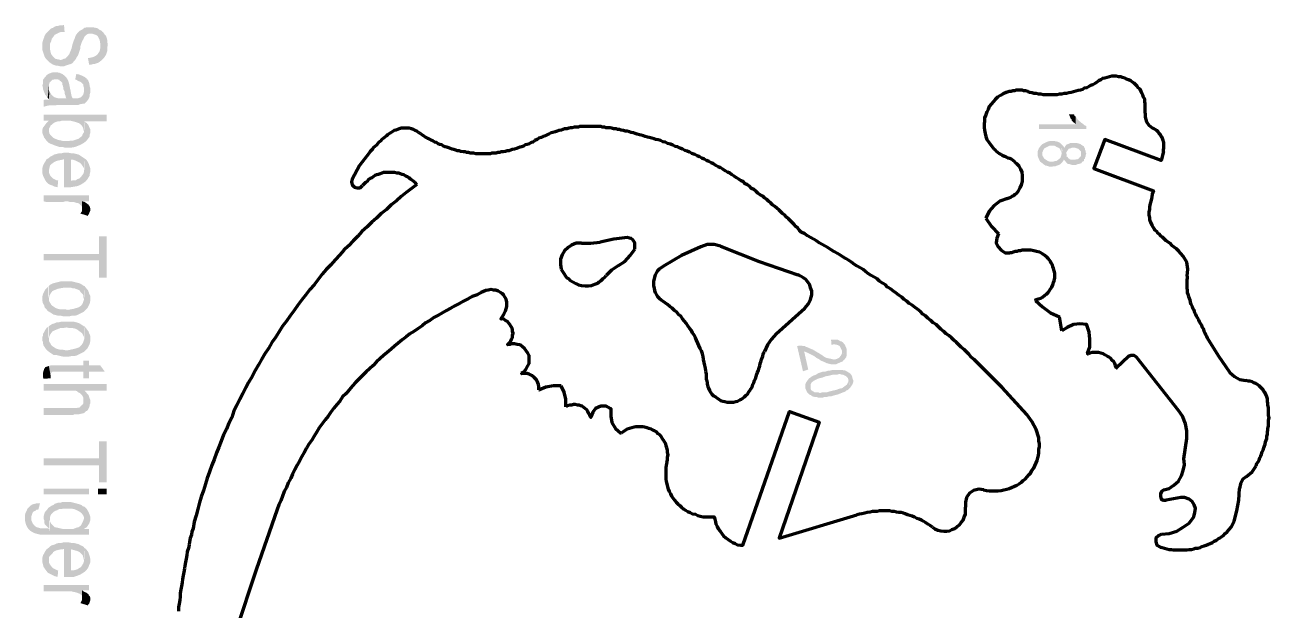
# Model space of a CAD drawing. Header units: inches. Extents: x -281 to 265, y -346 to 364.
# Drawn here: x -281.3 to 73.7, y 197.3 to 364.3 of the extents above; entities that cross this region are included whole.
import ezdxf

# ---------------------------------------------------------------- set-up
doc = ezdxf.new("R2010")
doc.units = ezdxf.units.IN
doc.layers.add('H', color=7, linetype='CONTINUOUS', lineweight=100)
doc.layers.add('P', color=250, linetype='CONTINUOUS', lineweight=100)

msp = doc.modelspace()

# ---------------------------------------------------------------- hatches: boundary and pattern name
at = {"layer": 'H', "linetype": 'CONTINUOUS'}
for points in [[(-257.67, 358.5), (-257.67, 358.83), (-257.83, 359.33), (-257.83, 360), (-258, 360.67), (-258.17, 361.17), (-258.5, 361.5), (-258.83, 362), (-259.17, 362.33), (-259.5, 362.67), (-260.17, 363), (-260.5, 363.33), (-261.17, 363.5), (-262, 363.67), (-262.83, 363.67), (-263.5, 363.67), (-264.33, 363.5), (-265, 363), (-265.67, 362.67), (-266.33, 362), (-266.83, 361.33), (-267, 360.83), (-267.17, 360.33), (-267.33, 360), (-267.5, 359.5), (-267.83, 358.5), (-268, 357.67), (-268.33, 356.83), (-268.67, 356), (-269.17, 355.33), (-269.83, 354.67), (-270.17, 354.67), (-271, 354.33), (-271.17, 354.33), (-272.67, 354.67), (-273, 355), (-273.33, 355.33), (-273.83, 356), (-274, 356.5), (-274.17, 357.5), (-274.17, 358), (-274.33, 362.83), (-274.67, 362.5), (-275, 362.17), (-275.33, 361.83), (-275.67, 361.33), (-275.83, 360.83), (-276, 360.33), (-276.17, 359.83), (-276.33, 359.33), (-276.33, 358.67), (-276.33, 358.17), (-276.33, 357.67), (-276.33, 357.17), (-276.17, 356.67), (-276, 356.17), (-275.83, 355.67), (-275.67, 355.17), (-275.33, 354.67), (-275, 354.33), (-274.67, 354), (-274.33, 353.67), (-273.83, 353.33), (-273.33, 353), (-272.83, 352.83), (-272.33, 352.67), (-271.83, 352.67), (-271.17, 352.5), (-270.67, 352.5), (-270.17, 352.5), (-269.83, 352.67), (-269.33, 352.83), (-268.83, 353), (-268.17, 353.17), (-267.67, 353.5), (-267.33, 354), (-267, 354.33), (-266.67, 354.83), (-266.5, 355.17), (-266.17, 355.67), (-266, 356.17), (-265.83, 356.67), (-265.67, 357.17), (-265.5, 357.67), (-265.5, 358.17), (-265.33, 358.67), (-265.17, 359.17), (-265, 359.67), (-264.67, 360.17), (-264.5, 360.67), (-264.33, 361), (-264, 361.33), (-263.5, 361.67), (-263.17, 361.83), (-262.67, 361.83), (-262.17, 361.83), (-261.67, 361.67), (-261.17, 361.5), (-260.83, 361.33), (-260.5, 361), (-260.33, 360.67), (-260.17, 360.33), (-260, 360), (-259.83, 359), (-259.83, 358.5), (-259.5, 354.17), (-259.17, 354.5), (-258.83, 354.83), (-258.5, 355.33), (-258.17, 355.83), (-258, 356.33), (-257.83, 356.83), (-257.83, 357.33), (-257.83, 358)], [(-270, 362.33), (-270.17, 364.33), (-270.83, 364.17), (-271.5, 364.17), (-272, 364), (-272.33, 364), (-272.83, 363.83), (-273.33, 363.5), (-273.83, 363.33), (-274.33, 362.83), (-274.17, 358), (-274.17, 359), (-273.83, 359.67), (-273.67, 360.33), (-273.17, 361), (-272.83, 361.5), (-272.17, 361.83), (-271.5, 362.17), (-271, 362.33), (-270.67, 362.33)], [(-259.5, 354.17), (-259.83, 358.5), (-259.83, 357.67), (-260, 356.83), (-260.33, 356.33), (-260.67, 355.83), (-261.17, 355.5), (-261.83, 355.17), (-262.5, 355), (-263.33, 354.83), (-263, 353), (-262.67, 353), (-262.33, 353), (-261.83, 353.17), (-261.5, 353.17), (-261, 353.33), (-260.5, 353.5), (-260.17, 353.67), (-260, 353.83)], [(-269.5, 349.33), (-270, 349.83), (-270.67, 350.33), (-271.5, 350.67), (-272.33, 350.83), (-273.17, 350.83), (-273.83, 350.67), (-274.67, 350.33), (-275.33, 349.83), (-275.33, 349.67), (-275.67, 349.33), (-276.17, 348.67), (-276.17, 348.17), (-276.17, 347.67), (-276.33, 347), (-276.17, 346.33), (-276.17, 346), (-275.83, 345.17), (-275.5, 344.33), (-275.17, 344), (-274.83, 343.5), (-274.5, 346.67), (-274.5, 347), (-274.33, 347.83), (-273.83, 348.33), (-273.5, 348.67), (-272.5, 348.83), (-272.33, 348.83), (-271.5, 348.67), (-271.5, 348.5), (-271, 348.17), (-270.67, 347.83), (-270.67, 347.33), (-270.5, 347), (-270.33, 346.17), (-270.33, 346), (-270.17, 345.67), (-270, 345.33), (-270, 344.83), (-269.83, 344.33), (-269.67, 344), (-269.67, 343.67), (-269.5, 343.33)], [(-264.33, 341.83), (-264.5, 345.83), (-264.5, 345.17), (-264.67, 344.5), (-265, 344), (-265.33, 343.67), (-265.83, 343.5), (-266.33, 343.33), (-267, 343.33), (-267.67, 343.33), (-268, 344), (-268.17, 344.83), (-268.33, 345.67), (-268.5, 346.5), (-268.67, 347.33), (-268.83, 348), (-269.17, 348.83), (-269.5, 349.33), (-269.5, 343.33), (-270.33, 343.33), (-271, 343.33), (-271.67, 343.33), (-272.33, 343.5), (-272.83, 343.67), (-273.33, 344), (-273.83, 344.5), (-274, 344.83), (-274.33, 345.17), (-274.5, 343.17), (-274.5, 343), (-275.17, 343), (-275.67, 343), (-276, 342.83), (-276, 341), (-275.83, 341), (-275.33, 341.17), (-274.5, 341.33), (-273.5, 341.33), (-272.67, 341.33), (-272.17, 341.5), (-271.67, 341.5), (-271.17, 341.5), (-270.67, 341.5), (-270.17, 341.5), (-269.67, 341.5), (-269.17, 341.5), (-268.5, 341.5), (-268, 341.5), (-267.5, 341.5), (-267, 341.5), (-266.5, 341.5), (-266, 341.5), (-265.67, 341.67), (-264.83, 341.83)], [(-262.67, 345.67), (-262.67, 346.33), (-262.83, 346.83), (-263, 347.83), (-263.17, 348.17), (-263.33, 348.67), (-263.67, 348.83), (-263.67, 349), (-264.33, 349.5), (-265, 349.83), (-265.83, 350.17), (-266.67, 350.33), (-267, 348.67), (-266.67, 348.67), (-266.17, 348.33), (-265.67, 348.17), (-265.33, 348), (-264.67, 347.33), (-264.67, 347), (-264.5, 346.5), (-264.5, 345.83), (-264.33, 341.83), (-264, 342.17), (-263.67, 342.5), (-263.17, 343.17), (-262.83, 344), (-262.83, 344.5), (-262.67, 345)], [(-274.33, 345.17), (-274.5, 345.67), (-274.5, 346), (-274.5, 346.67), (-274.83, 343.5), (-274.5, 343.17)], [(-258, 336.83), (-258, 338.67), (-276, 338.67), (-276, 337), (-274.5, 337), (-274.17, 335.17), (-274, 335.67), (-273.67, 335.83), (-273.33, 336.17), (-272.83, 336.5), (-272.33, 336.67), (-271.83, 336.83), (-271.33, 336.83), (-270.83, 337), (-270.17, 337), (-269.5, 337), (-268.83, 337), (-268.33, 337), (-267.67, 336.83), (-267, 336.67), (-266.5, 336.5), (-266, 336.33), (-265.5, 336), (-265.17, 335.67), (-264.83, 335.17), (-264.67, 334.67), (-264.5, 334), (-264.5, 336.83)], [(21.5, 334.67), (21.5, 335.5), (21, 335.67), (20.67, 336), (20.17, 336.33), (19.83, 336.67), (19.33, 337), (19, 337.33), (18.83, 337.67), (18.5, 338.17), (18.5, 336), (8, 336), (8, 334.67)], [(18.5, 338.17), (18.17, 338.33), (18, 338.83), (16.5, 338.83), (16.83, 338.17), (17, 337.67), (17.33, 337.33), (17.33, 337), (18.5, 336)], [(-274.17, 335.17), (-274.5, 337), (-274.83, 336.67), (-275.17, 336.33), (-275.67, 335.67), (-276.17, 335), (-276.33, 334.5), (-276.33, 334), (-276.33, 333.5), (-276.17, 333), (-275.83, 332.17), (-275.33, 331.5), (-275, 331.17), (-274.5, 330.67), (-274.5, 334), (-274.5, 334.67)], [(-262.67, 334), (-262.67, 334.5), (-262.83, 334.83), (-263.17, 335.67), (-263.67, 336.33), (-264, 336.5), (-264.5, 336.83), (-264.33, 336), (-264.33, 335.33), (-264.33, 334.67), (-264.5, 334.17), (-264.5, 333.67), (-264.83, 333.17), (-265, 332.67), (-265.33, 332.33), (-265.67, 332.17), (-266, 331.83), (-266.5, 331.67), (-267, 331.5), (-267.5, 331.33), (-268.17, 331.33), (-268.83, 331.17), (-269.5, 331.17), (-270.33, 331.17), (-271, 331.33), (-271.83, 331.5), (-272.67, 331.83), (-273.33, 332.17), (-273.83, 332.67), (-274.33, 333.33), (-274.5, 334), (-274.5, 330.67), (-274.17, 330.5), (-273.83, 330.33), (-273.33, 330.17), (-273, 330), (-272.5, 329.83), (-272, 329.67), (-271.5, 329.5), (-271, 329.5), (-270.5, 329.5), (-270, 329.33), (-269.5, 329.33), (-269, 329.33), (-268.5, 329.33), (-268, 329.33), (-267, 329.5), (-266.17, 329.83), (-265.33, 330.17), (-264.5, 330.67), (-263.83, 331.17), (-263.33, 331.83), (-262.83, 332.5), (-262.83, 333), (-262.67, 333.5)], [(14.5, 330.17), (14, 330.67), (13.33, 331), (12.5, 331.17), (11.83, 331.17), (11, 331.17), (10.33, 331), (9.67, 330.67), (9, 330.33), (8.5, 329.83), (8, 329.17), (7.67, 328.33), (7.67, 327.5), (7.67, 326.83), (8, 326), (8.33, 325.33), (9, 324.83), (9, 328), (9.17, 328.33), (9.17, 328.5), (9.5, 329), (9.67, 329.17), (10, 329.33), (10.33, 329.5), (10.67, 329.67), (11, 329.83), (11.33, 329.83), (11.83, 329.83), (12.17, 329.83), (12.5, 329.83), (12.83, 329.67), (13, 329.5), (13.5, 329.33), (13.67, 329.17), (14, 329), (14.17, 328.5), (14.33, 328.33), (14.33, 328), (14.5, 327.67)], [(21.5, 327.67), (21.33, 328), (21.33, 328.33), (21.17, 328.67), (21.17, 329), (21, 329.17), (20.83, 329.67), (20.5, 329.83), (20, 330.17), (19.83, 330.33), (18.67, 330.67), (17.33, 330.67), (17, 330.67), (16.33, 330.33), (15.83, 330.17), (15.5, 329.67), (15.17, 329.17), (15.17, 329.33), (15, 329.67), (14.83, 329.83), (14.5, 330.17), (14.5, 329.33), (14.67, 328.5), (14.5, 327.67), (14.33, 327), (14.17, 326.5), (13.67, 326), (13, 325.5), (12.67, 325.5), (12.17, 325.33), (11.5, 325.33), (11, 325.33), (10.5, 325.5), (10, 325.83), (9.5, 326.17), (9.33, 326.5), (9, 327), (9, 327.67), (9, 324.83), (9.17, 324.67), (9.67, 324.33), (9.83, 324.17), (10.17, 324.17), (10.67, 324), (11.17, 323.83), (11.67, 323.83), (12.17, 324), (12.67, 324), (13.17, 324.17), (14, 324.5), (14.33, 324.83), (14.67, 325.17), (15, 325.67), (15.17, 326), (15.17, 325.83), (15.5, 325.5), (15.67, 325.17), (15.67, 326), (15.67, 326.67), (15.83, 327.5), (15.83, 328), (16.17, 328.5), (16.5, 329), (17.17, 329.17), (17.5, 329.33), (18, 329.33), (18.17, 329.33), (19.17, 329), (19.67, 328.5), (20, 328.17), (20, 328), (20, 327.67), (20.17, 325), (20.33, 325.33), (20.5, 325.33), (20.83, 325.5), (20.83, 326), (21.17, 326.17), (21.17, 326.5), (21.33, 326.83), (21.33, 327.17)], [(-264.5, 326.33), (-265, 326.67), (-265.5, 327), (-266, 327.33), (-266.67, 327.5), (-267.33, 327.67), (-268, 327.67), (-268.83, 327.83), (-269.5, 327.83), (-270.33, 327.83), (-271, 327.67), (-271.67, 327.67), (-272.33, 327.5), (-273, 327.33), (-273.5, 327), (-274.17, 326.67), (-274.5, 326.33), (-274.5, 322.67), (-274.33, 323.5), (-274.17, 324.17), (-273.67, 324.67), (-273, 325.17), (-272.33, 325.5), (-271.67, 325.67), (-270.83, 325.83), (-270.17, 326), (-270.17, 318), (-268.33, 318), (-268.17, 325.83), (-267.5, 325.83), (-267, 325.67), (-266.33, 325.33), (-265.67, 325), (-265.17, 324.5), (-264.83, 324), (-264.5, 323.5), (-264.5, 322.83)], [(20.17, 325), (20, 327.67), (20, 327.17), (20, 326.83), (19.67, 326.67), (19.5, 326.33), (19.33, 326.17), (19, 326), (18.67, 326), (18.33, 325.83), (17.83, 325.83), (17.17, 325.83), (16.5, 326.17), (16, 326.83), (15.83, 327.67), (15.67, 325.17), (16.17, 324.67), (16.5, 324.67), (17.5, 324.33), (18, 324.33), (18.33, 324.33), (18.83, 324.5), (19.17, 324.67), (19.5, 324.67), (20, 324.83)], [(-271.83, 320), (-272, 320), (-272.33, 320), (-273.33, 320.5), (-274, 321.17), (-274.17, 321.5), (-274.33, 321.83), (-274.5, 322.33), (-274.5, 322.67), (-274.5, 326.33), (-275.17, 326), (-275.5, 325.33), (-275.83, 324.83), (-276.17, 324.17), (-276.33, 323.5), (-276.33, 322.83), (-276.33, 322), (-276.17, 321.33), (-275.83, 320.67), (-275.5, 320), (-275.17, 319.5), (-274.67, 319), (-274, 318.67), (-273.5, 318.5), (-272.83, 318.17), (-272, 318)], [(-262.67, 322.83), (-262.67, 323.33), (-262.83, 323.83), (-263, 324.33), (-263.17, 324.83), (-263.33, 325.17), (-263.67, 325.67), (-264, 326), (-264.5, 326.33), (-264.5, 325.67), (-264.33, 325), (-264.33, 324.33), (-264.33, 323.83), (-264.33, 323.17), (-264.5, 322.67), (-264.5, 322.33), (-264.67, 321.83), (-265.17, 321.17), (-265.5, 320.83), (-265.83, 320.5), (-266.33, 320.33), (-266.83, 320), (-267.5, 320), (-268.17, 319.83), (-268.17, 325.83), (-268.33, 318), (-267.33, 318.17), (-266.33, 318.33), (-265.5, 318.67), (-264.67, 319.17), (-264, 319.67), (-263.33, 320.5), (-263.17, 320.83), (-262.83, 321.33), (-262.83, 321.83), (-262.67, 322.33)], [(-263, 314), (-263, 315.67), (-276, 315.67), (-276, 314), (-275.33, 313.83), (-274.83, 313.83), (-274.17, 313.83), (-273.67, 313.83), (-273.17, 313.83), (-272.5, 313.83), (-272, 313.83), (-271.5, 313.83), (-270.83, 313.83), (-270.33, 313.83), (-269.83, 314), (-269.17, 314), (-268.67, 313.83), (-268.17, 313.83), (-267.5, 313.83), (-267, 313.67), (-266.5, 313.5), (-266.17, 313.5), (-265.67, 313.17), (-265.17, 312.67), (-265, 312.17), (-265, 311.83), (-265, 314)], [(-262.67, 311.83), (-262.67, 312), (-262.83, 312.5), (-263.17, 313), (-263.83, 313.5), (-264.33, 313.83), (-265, 314), (-265, 311.33), (-265.17, 311), (-265.5, 310.5), (-263.33, 309.83), (-263.33, 310), (-263, 310.5), (-262.83, 311), (-262.67, 311.33)], [(-258, 292.17), (-258, 304), (-260.17, 304), (-260.17, 299), (-276, 299), (-276, 297.17), (-260.17, 297.17), (-260.17, 292.17)], [(-264.5, 289.83), (-265, 290.17), (-265.5, 290.5), (-266, 290.67), (-266.67, 290.83), (-267.33, 291), (-268, 291.17), (-268.83, 291.17), (-269.5, 291.17), (-270.17, 291.17), (-271, 291.17), (-271.67, 291), (-272.33, 290.83), (-273, 290.67), (-273.5, 290.5), (-274.17, 290.17), (-274.5, 289.83), (-274.5, 286.17), (-274.33, 287), (-274, 287.67), (-273.5, 288.33), (-272.83, 288.67), (-272, 289), (-271.17, 289.17), (-270.33, 289.33), (-269.5, 289.33), (-269.17, 289.33), (-268.67, 289.33), (-268.17, 289.33), (-267.67, 289.17), (-267.17, 289.17), (-266.83, 289), (-266.33, 288.83), (-266, 288.67), (-265.67, 288.5), (-265.5, 288.17), (-264.83, 287.5), (-264.67, 287.17), (-264.67, 286.67), (-264.5, 286.17)], [(-262.67, 286.17), (-262.67, 286.67), (-262.67, 287), (-262.83, 287.33), (-263, 287.67), (-263, 287.83), (-263.17, 288.17), (-263.33, 288.67), (-263.67, 289), (-264.33, 289.83), (-264.5, 289.83), (-264.5, 289), (-264.33, 288.17), (-264.33, 287.5), (-264.33, 286.83), (-264.5, 286.33), (-264.5, 285.83), (-264.67, 285.33), (-264.83, 284.83), (-265.33, 284.17), (-265.83, 283.83), (-266.17, 283.67), (-266.83, 283.5), (-267.33, 283.33), (-268.17, 283.17), (-269, 283), (-269.83, 283.17), (-270.67, 283.17), (-271.33, 283.17), (-272, 283.33), (-272.5, 283.5), (-273, 283.83), (-273.5, 284.17), (-273.83, 284.5), (-274, 284.83), (-274.33, 285.33), (-274.5, 285.83), (-274.5, 286.5), (-274.67, 287.17), (-274.67, 288), (-274.67, 288.83), (-274.67, 289.33), (-274.5, 289.83), (-275, 289.33), (-275.5, 288.83), (-275.83, 288.17), (-276.17, 287.5), (-276.33, 286.83), (-276.33, 286.17), (-276.33, 285.5), (-276.17, 284.83), (-275.83, 284.33), (-275.67, 283.67), (-275.17, 283.17), (-274.83, 282.67), (-274.17, 282.33), (-273.67, 282), (-273.17, 281.67), (-272.5, 281.5), (-271.83, 281.33), (-271, 281.33), (-270.33, 281.17), (-269.5, 281.17), (-268.67, 281.17), (-268, 281.33), (-267.17, 281.33), (-266.5, 281.5), (-265.83, 281.83), (-265.17, 282.17), (-264.5, 282.5), (-264, 283), (-263.5, 283.5), (-263.17, 284.17), (-262.83, 284.83), (-262.67, 285.67)], [(-262.67, 274.67), (-262.67, 275.5), (-262.83, 276), (-263, 276.33), (-263.17, 276.83), (-263.67, 277.5), (-264.33, 278.33), (-264.5, 278.33), (-264.33, 277.5), (-264.33, 276.83), (-264.33, 276.17), (-264.33, 275.5), (-264.33, 274.83), (-264.5, 274.33), (-264.67, 273.83), (-264.83, 273.5), (-265.17, 273), (-265.5, 272.67), (-265.83, 272.33), (-266.33, 272.17), (-266.83, 272), (-267.5, 271.83), (-268.17, 271.67), (-269, 271.5), (-269.83, 271.5), (-270.67, 271.67), (-271.33, 271.67), (-272, 271.83), (-272.5, 272), (-273, 272.33), (-273.5, 272.67), (-273.83, 273), (-274, 273.33), (-274.33, 273.83), (-274.5, 274.33), (-274.5, 275), (-274.67, 275.67), (-274.67, 276.5), (-274.67, 277.33), (-274.67, 277.83), (-274.5, 278.33), (-275.17, 277.83), (-275.5, 277.33), (-275.83, 276.67), (-276.17, 276.17), (-276.17, 275.67), (-276.33, 275.33), (-276.33, 274.83), (-276.33, 274.17), (-276.17, 273.83), (-276.17, 273.5), (-276, 272.83), (-275.67, 272.33), (-275.33, 271.83), (-274.83, 271.33), (-274.17, 270.83), (-273.67, 270.5), (-273.17, 270.17), (-272.5, 270.17), (-271.83, 270), (-271.17, 269.83), (-270.33, 269.67), (-269.5, 269.67), (-268.83, 269.67), (-268, 269.83), (-267.17, 269.83), (-266.5, 270), (-265.83, 270.33), (-265.17, 270.67), (-264.5, 271), (-264, 271.5), (-263.5, 272), (-263.17, 272.67), (-262.83, 273.33), (-262.67, 274.17)], [(-264.5, 278.33), (-265, 278.67), (-265.5, 279), (-266.17, 279.33), (-266.83, 279.5), (-267.5, 279.67), (-268.17, 279.67), (-268.83, 279.67), (-269.5, 279.67), (-270.17, 279.67), (-270.83, 279.67), (-271.5, 279.5), (-272.17, 279.5), (-272.83, 279.17), (-273.5, 279), (-274, 278.67), (-274.5, 278.33), (-274.5, 274.67), (-274.33, 275.5), (-274, 276.17), (-273.5, 276.83), (-272.83, 277.17), (-272, 277.5), (-271.17, 277.83), (-270.33, 277.83), (-269.5, 278), (-268.67, 277.83), (-267.83, 277.83), (-267, 277.67), (-266.33, 277.33), (-265.67, 276.83), (-265, 276.33), (-264.67, 275.67), (-264.5, 275.33), (-264.5, 274.83)], [(-46.83, 271.67), (-47, 272.17), (-47.17, 272.5), (-47.33, 273), (-47.67, 273.33), (-47.83, 273.67), (-48.33, 274), (-48.5, 274), (-48.83, 274.17), (-49, 274.33), (-49.5, 274.5), (-49.83, 274.5), (-50.17, 274.5), (-50.33, 274.5), (-50.67, 274.5), (-51, 274.5), (-51.33, 274.5), (-51.17, 273), (-50.67, 273.17), (-50.33, 273.17), (-49.5, 273), (-48.83, 272.67), (-48.5, 272), (-48.17, 271.33), (-47.83, 270.67), (-47.67, 269.67), (-47.33, 269), (-47.17, 269.33), (-47, 269.5), (-46.83, 270.17), (-46.83, 271.33)], [(-47.33, 269), (-48.17, 271.5), (-48.17, 270.67), (-48.5, 270), (-49, 269.33), (-49.67, 269), (-50.5, 268.83), (-51.17, 269), (-52, 269.17), (-52.67, 269.33), (-53.33, 269.67), (-54, 270.17), (-54.83, 270.67), (-55.67, 271.17), (-56.5, 271.67), (-57.33, 272), (-58, 272.33), (-58.67, 272.5), (-58.67, 272.67), (-59.17, 272.67), (-59.83, 272.83), (-60.33, 272.83), (-61, 272.67), (-59.33, 265.5), (-57.83, 266), (-59, 271.17), (-58.17, 270.83), (-57.5, 270.5), (-56.83, 270.17), (-56.17, 269.83), (-55.5, 269.33), (-54.83, 269), (-54.17, 268.5), (-53.33, 268.17), (-52.67, 267.83), (-52, 267.67), (-51.33, 267.5), (-50.5, 267.5), (-49.83, 267.5), (-49.17, 267.83), (-48.33, 268.17), (-48, 268.33), (-47.67, 268.67)], [(-274, 263.5), (-274, 264.33), (-274.5, 267), (-275, 266.83), (-275.5, 266.67), (-275.83, 266.17), (-276, 265.67), (-276.17, 265), (-276.17, 264.33), (-276.17, 263.83), (-276, 263.33)], [(-258.5, 265.33), (-259.83, 267.17), (-263, 267.17), (-263, 268.5), (-264.67, 268.5), (-264.67, 267.17), (-272.33, 267.17), (-273, 267.17), (-274, 267.17), (-274.5, 267), (-274, 264.33), (-274, 264.5), (-274, 265), (-273.67, 265.17), (-273.5, 265.33), (-264.67, 265.33), (-264.67, 263.5), (-263, 263.5), (-263, 265.33)], [(-45.83, 260.83), (-46.5, 263.17), (-46.5, 262.67), (-46.5, 262.33), (-46.83, 261.67), (-47.5, 261.17), (-48.17, 260.67), (-49, 260.5), (-49.83, 260.17), (-50.67, 260), (-51.33, 259.83), (-52, 259.67), (-52.5, 259.5), (-53, 259.5), (-53.33, 259.5), (-53.83, 259.5), (-54.33, 259.33), (-54.67, 259.33), (-55, 259.5), (-55.5, 259.5), (-55.83, 259.5), (-56, 259.5), (-56.83, 260), (-57, 260.17), (-57.17, 260.5), (-57.17, 260.83), (-57.83, 263.17), (-58.17, 262.67), (-58.5, 262.17), (-58.67, 261.67), (-58.67, 261.17), (-58.67, 260.67), (-58.5, 260.33), (-58.17, 259.5), (-57.83, 259.17), (-57.5, 258.83), (-57, 258.67), (-56.67, 258.33), (-56, 258.17), (-55.5, 258.17), (-55, 258), (-54.33, 258), (-53.67, 258), (-53.17, 258.17), (-52.5, 258.17), (-52, 258.33), (-51.33, 258.33), (-50.83, 258.5), (-50.17, 258.67), (-49.5, 258.83), (-47.83, 259.5), (-47.33, 259.67), (-47, 260), (-46.5, 260.17), (-46.33, 260.33), (-46.17, 260.5), (-46, 260.67)], [(-45.17, 263.33), (-45.33, 264.17), (-45.83, 264.83), (-46.33, 265.17), (-47.17, 265.67), (-48, 265.83), (-48.5, 265.83), (-49, 265.83), (-49.5, 265.83), (-50, 265.83), (-50.5, 265.83), (-51, 265.83), (-51.67, 265.67), (-52.17, 265.67), (-52.67, 265.5), (-53.17, 265.33), (-53.83, 265.33), (-54.33, 265.17), (-54.83, 265), (-55.17, 264.83), (-55.67, 264.5), (-56.17, 264.33), (-56.83, 264), (-57.5, 263.5), (-57.83, 263.17), (-57.17, 260.83), (-57.17, 261.17), (-57.17, 261.67), (-56.83, 262.33), (-56.17, 262.83), (-55.5, 263.17), (-54.67, 263.5), (-53.83, 263.67), (-53, 264), (-52.33, 264.17), (-52.17, 264.17), (-50.83, 264.5), (-50.33, 264.5), (-50, 264.5), (-49.67, 264.5), (-49.17, 264.67), (-49, 264.67), (-48.67, 264.67), (-48.17, 264.5), (-47.83, 264.5), (-47.17, 264.17), (-46.83, 263.83), (-46.5, 263.5), (-46.33, 263), (-46.17, 262.33), (-46, 261.67), (-46, 261.17), (-45.83, 260.83), (-45.5, 261.33), (-45.17, 261.83), (-45, 262.33), (-45, 263)], [(-258, 260), (-258, 261.83), (-276, 261.83), (-276, 260), (-268, 260), (-267.5, 260), (-267, 260), (-266.5, 259.83), (-266.17, 259.5), (-265.5, 259.17), (-265, 258.67), (-264.67, 258), (-264.67, 257.17), (-264.5, 260)], [(-262.67, 256.83), (-262.67, 257.33), (-262.83, 257.67), (-263, 258.17), (-263.17, 258.67), (-263.5, 259), (-263.83, 259.5), (-264.17, 259.83), (-264.5, 260), (-264.67, 257.17), (-264.67, 256.67), (-264.67, 256.33), (-265, 255.83), (-265.33, 255.67), (-265.67, 255.17), (-266.67, 255), (-276, 255), (-276, 253), (-267.67, 253), (-267.33, 253.17), (-266.17, 253.17), (-264.67, 253.5), (-264.33, 253.67), (-264, 254), (-263.83, 254.17), (-263.67, 254.17), (-263.33, 254.5), (-263.17, 254.83), (-263, 255.17), (-262.83, 255.67), (-262.83, 256), (-262.67, 256.33)], [(-258, 233.83), (-258, 245.5), (-260.17, 245.5), (-260.17, 240.67), (-276, 240.67), (-276, 238.67), (-260.17, 238.67), (-260.17, 233.83)], [(-276, 230.33), (-263, 230.33), (-263, 232), (-276, 232)], [(-260.5, 230.33), (-258, 230.33), (-258, 232), (-260.5, 232)], [(-277, 227.83), (-277.83, 227.83), (-278.5, 227.67), (-279.17, 227.5), (-279.67, 227.17), (-280.17, 226.67), (-280.67, 226.17), (-280.83, 225.67), (-281.17, 225), (-281.33, 224.33), (-281.33, 223.67), (-281.33, 223), (-281.17, 222.33), (-281, 221.67), (-280.67, 221), (-280.33, 220.5), (-279.83, 220), (-279.5, 223.5), (-279.5, 224), (-279.17, 225), (-279, 225.33), (-278.83, 225.5), (-278.33, 225.67), (-278, 226), (-277.5, 226)], [(-264.33, 226.83), (-264.83, 227), (-265.17, 227.33), (-265.67, 227.5), (-266.33, 227.67), (-266.83, 227.83), (-267.5, 228), (-268.17, 228.17), (-268.67, 228.17), (-269.33, 228.17), (-270, 228.17), (-270.67, 228.17), (-271.17, 228), (-271.83, 228), (-272.33, 227.83), (-272.83, 227.67), (-273.17, 227.33), (-273.67, 227.17), (-274.17, 226.83), (-274.67, 226.5), (-275, 226), (-275.33, 225.67), (-275.67, 225.17), (-275.83, 224.67), (-276, 224), (-276, 223.5), (-275.83, 223), (-275.83, 222.5), (-275.67, 221.83), (-274.33, 220.5), (-274.17, 218.83), (-274.17, 219.67), (-274.33, 220.5), (-274.33, 221.33), (-274.33, 222), (-274.33, 222.67), (-274.17, 223.17), (-274.17, 223.83), (-274, 224.33), (-273.83, 224.67), (-273.5, 225), (-273.17, 225.33), (-272.67, 225.67), (-272.17, 225.83), (-271.5, 226.17), (-270.83, 226.17), (-270.33, 226.33), (-269.83, 226.33), (-269, 226.33), (-268.17, 226.33), (-267.33, 226.17), (-266.5, 225.83), (-265.83, 225.5), (-265.17, 225), (-264.67, 224.33), (-264.5, 223.83), (-264.5, 223.5)], [(-262.67, 223.5), (-262.67, 224), (-262.83, 224.5), (-263.17, 225.33), (-263.67, 226.17), (-264, 226.5), (-264.33, 226.83), (-264.5, 223.5), (-264.5, 223.33), (-264.67, 222.83), (-264.5, 220.5), (-264, 220.83), (-263.67, 221), (-263.33, 221.5), (-263, 222), (-262.83, 222.5), (-262.67, 223)], [(-274.17, 218.83), (-274.33, 220.5), (-274.83, 220.67), (-275.5, 220.67), (-276.17, 220.67), (-276.83, 220.67), (-277.33, 220.83), (-278, 221), (-278.5, 221.33), (-278.83, 221.83), (-279, 221.83), (-279.17, 222.17), (-279.33, 222.67), (-279.5, 223), (-279.5, 223.5), (-279.83, 220), (-279.33, 219.67), (-278.67, 219.33), (-278.17, 219.17), (-277.5, 219), (-276.83, 218.83), (-276.33, 218.83), (-275.67, 218.83), (-275, 218.83)], [(-263, 218.83), (-263, 220.5), (-264.5, 220.5), (-264.67, 222.83), (-265, 222.17), (-265.33, 221.5), (-266, 221), (-266.67, 220.83), (-267.5, 220.5), (-268.33, 220.5), (-269.17, 220.5), (-269.83, 220.5), (-270.5, 220.5), (-271.33, 220.67), (-272, 220.83), (-272.83, 221), (-273.33, 221.5), (-273.83, 222), (-274.17, 222.67), (-274.17, 223), (-274.17, 223.5), (-274.17, 218.83)], [(-264.5, 215.17), (-264.5, 215.33), (-265, 215.67), (-265.5, 215.83), (-266, 216.17), (-266.67, 216.33), (-267.33, 216.5), (-268, 216.5), (-268.83, 216.67), (-269.5, 216.67), (-270.33, 216.67), (-271, 216.5), (-271.67, 216.5), (-272.33, 216.33), (-273, 216), (-273.67, 215.83), (-274.17, 215.5), (-274.5, 215.17), (-274.5, 211.5), (-274.5, 212.17), (-274.33, 212.67), (-274, 213), (-273.33, 213.67), (-273.33, 213.83), (-272.83, 214.17), (-272.5, 214.33), (-271.83, 214.5), (-271, 214.67), (-270.67, 214.67), (-270.17, 214.83), (-270.17, 206.83), (-268.33, 206.83), (-268.17, 214.67), (-267.5, 214.5), (-266.83, 214.33), (-266.33, 214.17), (-265.67, 213.83), (-265.33, 213.5), (-264.83, 213), (-264.67, 212.33), (-264.5, 211.67)], [(-271.83, 208.67), (-272, 208.67), (-273.33, 209.33), (-273.67, 209.67), (-274.17, 210.33), (-274.33, 210.67), (-274.5, 211), (-274.5, 211.5), (-274.5, 215.17), (-275.17, 214.67), (-275.5, 214.17), (-275.83, 213.5), (-276.17, 213), (-276.33, 212.33), (-276.33, 211.67), (-276.33, 211), (-276.17, 210.33), (-276, 209.67), (-275.67, 209.17), (-275.17, 208.5), (-274.83, 208), (-274.17, 207.67), (-273.5, 207.33), (-272.83, 207), (-272, 206.83)], [(-262.67, 211.5), (-262.67, 212), (-262.83, 212.67), (-263, 213.17), (-263.17, 213.67), (-263.33, 214), (-263.67, 214.5), (-264, 214.83), (-264.5, 215.17), (-264.5, 214.5), (-264.33, 213.83), (-264.33, 213.33), (-264.33, 212.67), (-264.33, 212.17), (-264.5, 211.67), (-264.5, 211.17), (-264.67, 210.67), (-265.17, 209.83), (-265.5, 209.5), (-265.83, 209.33), (-266.33, 209), (-266.83, 208.83), (-267.5, 208.67), (-268.17, 208.67), (-268.17, 214.67), (-268.33, 206.83), (-267.33, 206.83), (-266.33, 207.17), (-265.5, 207.5), (-264.67, 208), (-264, 208.5), (-263.33, 209.33), (-263.17, 209.67), (-263, 210.17), (-262.83, 210.5), (-262.67, 211)], [(-263, 203), (-263, 204.5), (-276, 204.5), (-276, 202.67), (-268, 202.67), (-266.5, 202.33), (-266.17, 202.17), (-265.67, 202), (-265.33, 201.67), (-265.17, 201.67), (-265, 201.17), (-265, 200.67), (-265, 203)], [(-262.67, 200.5), (-262.67, 200.83), (-262.83, 201.33), (-263.17, 201.67), (-263.17, 201.83), (-263.83, 202.33), (-264.33, 202.5), (-265, 203), (-265, 200.33), (-265.5, 199.33), (-263.33, 198.67), (-263.33, 198.83), (-263, 199.17), (-262.83, 199.67), (-262.67, 200.17)]]:
    msp.add_hatch(color=0, dxfattribs=at).paths.add_polyline_path(points)

# ---------------------------------------------------------------- linework, layer by layer
at = {"layer": 'P', "color": 0, "linetype": 'CONTINUOUS'}
for points in [[(4.83, 345.33), (5.33, 345.17), (6, 345), (6.5, 344.83), (7.17, 344.83), (7.83, 344.67), (8.5, 344.67), (9.17, 344.5), (9.83, 344.5), (10.5, 344.5), (11.17, 344.5), (11.83, 344.5), (12.5, 344.5), (13.17, 344.5), (13.83, 344.67), (14.5, 344.67), (15.17, 344.83), (15.83, 344.83), (16.5, 345), (17.17, 345.17), (17.83, 345.33), (18.5, 345.5), (19.17, 345.67), (19.83, 345.83), (20.5, 346), (21, 346.33), (21.67, 346.5), (22.33, 346.83), (22.83, 347.17), (23.33, 347.33), (24, 347.67), (24.5, 348), (25, 348.33)], [(38.33, 339.17), (38.33, 339.83), (38.33, 340.5), (38.33, 341.17), (38.33, 341.83), (38.17, 342.5), (38.17, 343.17), (37.83, 343.67), (37.67, 344.33), (37.33, 344.83), (37.17, 345.33), (36.83, 346), (36.33, 346.33), (36, 346.83), (35.5, 347.33), (35.17, 347.67), (34.67, 348), (34.17, 348.33), (33.5, 348.67), (33, 348.83), (32.5, 349.17), (31.83, 349.33), (31.33, 349.5), (30.67, 349.5), (30, 349.67), (29.33, 349.67), (28.83, 349.67), (28.17, 349.5), (27.5, 349.33), (26.83, 349.17), (26.17, 349), (25.67, 348.67), (25, 348.33)], [(4.83, 345.33), (4.17, 345.5), (3.67, 345.5), (3.17, 345.67), (2.5, 345.67), (2, 345.67), (1.5, 345.67), (1, 345.5), (0.5, 345.5), (0, 345.33), (-0.5, 345.33), (-1.33, 345), (-2.17, 344.67), (-3, 344.17), (-3.83, 343.67), (-4.5, 343), (-5, 342.5), (-5.67, 341.67), (-6.17, 341), (-6.5, 340.17), (-6.83, 339.5), (-7.17, 338.67), (-7.5, 337.83), (-7.5, 336.83), (-7.67, 336), (-7.67, 335.17), (-7.5, 334.33), (-7.33, 333.33), (-7.17, 332.5), (-6.83, 331.67), (-6.33, 330.83), (-5.83, 330.17), (-5.17, 329.33), (-4.83, 329), (-4.5, 328.67), (-4.17, 328.33), (-3.83, 328), (-3.33, 327.67), (-2.83, 327.33), (-2.5, 327.17), (-1.83, 326.83), (-1.33, 326.67), (-0.83, 326.33)], [(38.33, 339.17), (38.33, 338), (38.67, 336.67), (39.33, 335.67), (40.33, 335)], [(-169, 333.67), (-169.5, 334), (-170, 334.17), (-170.5, 334.5), (-171, 334.67), (-171.67, 334.83), (-172.17, 334.83), (-172.67, 334.83), (-173.17, 334.83), (-173.67, 334.83), (-174, 334.83), (-174.5, 334.67), (-175, 334.5), (-175.5, 334.33), (-176, 334.17), (-176.5, 333.83), (-176.83, 333.67), (-177.33, 333.33), (-177.83, 333), (-178.17, 332.67), (-178.67, 332.33), (-179, 332), (-179.5, 331.67), (-179.83, 331.17), (-180.33, 330.83), (-180.67, 330.5), (-181, 330), (-181.5, 329.67), (-181.83, 329.33), (-182.17, 328.83), (-182.5, 328.5), (-182.83, 328.17), (-183.17, 327.67), (-185.83, 324.17), (-188, 320.33), (-188.17, 319.5), (-188, 318.67), (-187.33, 318), (-186.5, 317.83), (-185.67, 317.83), (-185, 318.5)], [(-7.83, 231.67), (-7, 231.5), (-6.17, 231.33), (-5.17, 231.33), (-4.5, 231.33), (-3.67, 231.33), (-2.83, 231.5), (-2, 231.67), (-1.17, 231.83), (-0.5, 232), (0.17, 232.33), (1, 232.67), (1.67, 233), (2.33, 233.33), (3, 233.83), (3.5, 234.33), (4.17, 234.83), (4.67, 235.33), (5.17, 236), (5.67, 236.5), (6, 237.17), (6.5, 237.83), (6.83, 238.5), (7.17, 239.33), (7.5, 240), (7.67, 240.83), (7.83, 241.5), (8, 242.33), (8, 243.17), (8.17, 244), (8.17, 244.83), (8, 245.67), (8, 246.5), (7.17, 248.83), (6, 251.17), (4.5, 253.17), (-2.5, 260.83), (-9.83, 268.17), (-10.5, 268.83), (-11.33, 269.5), (-12, 270.33), (-12.67, 271), (-13.33, 271.67), (-14.17, 272.33), (-14.83, 273), (-15.5, 273.67), (-16.33, 274.33), (-17, 275), (-17.67, 275.67), (-18.5, 276.17), (-19.17, 276.83), (-20, 277.5), (-20.67, 278.17), (-21.33, 278.83), (-22.17, 279.33), (-22.83, 280), (-23.67, 280.67), (-24.33, 281.33), (-25.17, 281.83), (-25.83, 282.5), (-26.67, 283.17), (-27.33, 283.67), (-28.17, 284.33), (-29, 284.83), (-29.67, 285.5), (-30.5, 286), (-31.17, 286.67), (-32, 287.17), (-32.83, 287.83), (-33.5, 288.33), (-34.33, 289), (-35.17, 289.5), (-35.83, 290.17), (-36.67, 290.67), (-37.5, 291.17), (-38.17, 291.83), (-39, 292.33), (-39.83, 292.83), (-40.67, 293.33), (-41.5, 294), (-42.17, 294.5), (-43, 295), (-43.83, 295.5), (-44.67, 296), (-45.5, 296.67), (-46.33, 297.17), (-47.17, 297.67), (-48, 298.17), (-48.83, 298.67), (-49.67, 299.17), (-50.5, 299.67), (-51.33, 300.17), (-52.17, 300.67), (-53, 301.17), (-53.83, 301.67), (-54.67, 302.17), (-55.5, 302.67), (-56.33, 303.17), (-57.17, 303.67), (-58, 304.17), (-58.83, 304.67), (-59.83, 305.17), (-60.33, 305.67), (-60.83, 306.33), (-61.33, 306.83), (-61.83, 307.33), (-62.33, 307.83), (-63, 308.5), (-63.5, 309), (-64, 309.5), (-64.5, 310), (-65.17, 310.5), (-65.67, 311), (-66.17, 311.5), (-66.83, 312), (-67.33, 312.5), (-68, 313), (-68.5, 313.5), (-69.17, 314), (-69.67, 314.5), (-70.33, 315), (-70.83, 315.5), (-71.5, 315.83), (-72.17, 316.33), (-72.67, 316.83), (-73.33, 317.33), (-74, 317.67), (-74.5, 318.17), (-75.17, 318.67), (-75.83, 319), (-76.33, 319.5), (-77, 319.83), (-77.67, 320.33), (-78.33, 320.67), (-79, 321.17), (-79.67, 321.5), (-80.17, 322), (-80.83, 322.33), (-81.5, 322.67), (-82.17, 323.17), (-82.83, 323.5), (-83.5, 323.83), (-84.17, 324.17), (-84.83, 324.67), (-85.5, 325), (-86.17, 325.33), (-86.83, 325.67), (-87.5, 326), (-88.17, 326.33), (-88.83, 326.67), (-89.5, 327), (-90.17, 327.33), (-91, 327.67), (-91.67, 328), (-92.33, 328.33), (-93, 328.5), (-93.67, 328.83), (-94.33, 329.17), (-95.17, 329.5), (-95.83, 329.67), (-96.5, 330), (-97.17, 330.33), (-98, 330.5), (-98.67, 330.83), (-99.33, 331), (-100, 331.33), (-100.67, 331.5), (-101.33, 331.67), (-101.83, 331.83), (-102.5, 332), (-103.17, 332.17), (-103.67, 332.33), (-104.33, 332.5), (-104.83, 332.67), (-105.5, 332.83), (-106, 333), (-106.67, 333.17), (-107.17, 333.33), (-107.67, 333.5), (-108.33, 333.67), (-108.83, 333.83), (-109.5, 334), (-110, 334), (-110.5, 334.17), (-111.17, 334.33), (-111.67, 334.5), (-112.17, 334.5), (-112.67, 334.67), (-113.33, 334.67), (-113.83, 334.83), (-114.33, 335), (-114.83, 335), (-115.5, 335), (-116, 335.17), (-116.5, 335.17), (-117, 335.33), (-117.67, 335.33), (-118.17, 335.33), (-118.67, 335.33), (-119.17, 335.33), (-119.67, 335.33), (-120.33, 335.33), (-120.83, 335.33), (-121.33, 335.33), (-121.83, 335.33), (-122.33, 335.33), (-123, 335.33), (-123.5, 335.17), (-124, 335.17), (-124.5, 335.17), (-125.17, 335), (-125.67, 335), (-126.17, 334.83), (-126.67, 334.67), (-127.33, 334.67), (-127.83, 334.5), (-128.33, 334.33), (-129, 334.17), (-129.5, 334), (-130, 333.83), (-130.67, 333.67), (-131.17, 333.5), (-131.83, 333.17), (-132.33, 333), (-132.83, 332.67), (-133.5, 332.5), (-134, 332.17), (-134.67, 332), (-135.17, 331.67), (-135.83, 331.33)], [(43.5, 328.17), (43.5, 328.67), (43.67, 329.17), (43.67, 329.67), (43.67, 330.17), (43.67, 330.67), (43.5, 331.17), (43.33, 331.67), (43.17, 332.17), (42.83, 332.5), (42.67, 333), (42.33, 333.33), (42, 333.83), (41.67, 334.17), (41.17, 334.5), (40.83, 334.67), (40.33, 335)], [(-169, 333.67), (-168.5, 333.33), (-168, 333), (-167.5, 332.67), (-167, 332.33), (-166.5, 332), (-166, 331.83), (-165.5, 331.5), (-165, 331.33), (-164.5, 331), (-164, 330.83), (-163.5, 330.5), (-163, 330.33), (-162.5, 330.17), (-162, 329.83), (-161.5, 329.67), (-161, 329.5), (-160.5, 329.33), (-160, 329.17), (-159.5, 329), (-159, 328.83), (-158.5, 328.67), (-158, 328.5), (-157.5, 328.5), (-157, 328.33), (-156.33, 328.17), (-155.83, 328.17), (-155.33, 328), (-154.83, 328), (-154.33, 327.83), (-153.83, 327.83), (-153.33, 327.83), (-152.67, 327.67), (-152.17, 327.67), (-151.67, 327.67), (-151.17, 327.67), (-150.67, 327.67), (-150, 327.67), (-149.5, 327.67), (-149, 327.67), (-148.5, 327.67), (-148, 327.83), (-147.5, 327.83), (-146.83, 327.83), (-146.33, 328), (-145.83, 328), (-145.33, 328.17), (-144.83, 328.17), (-144.17, 328.33), (-143.67, 328.5), (-143.17, 328.5), (-142.67, 328.67), (-142.17, 328.83), (-141.67, 329), (-141, 329.17), (-140.5, 329.33), (-140, 329.5), (-139.5, 329.67), (-139, 329.83), (-138.5, 330.17), (-138, 330.33), (-137.33, 330.5), (-136.83, 330.83), (-136.33, 331), (-135.83, 331.33)], [(43.5, 328.17), (42.83, 325.67), (26.83, 331.67), (23.67, 323.33), (40.67, 317), (40.33, 316), (40.17, 315.17), (40, 314.33), (39.83, 313.67), (39.67, 313), (39.5, 312.33), (39.5, 311.67), (39.33, 311), (39.33, 310.5), (39.33, 310), (39.5, 309.33), (39.5, 308.83), (39.67, 308.5), (39.83, 308), (40.17, 307.17), (40.5, 306.67), (40.83, 306.17), (41, 305.83), (41.5, 305.5), (41.83, 305), (42.17, 304.67), (42.67, 304.17), (43.17, 303.83), (43.67, 303.33), (44.17, 302.83), (44.67, 302.5), (45.33, 302), (45.83, 301.5), (46.5, 301), (47.17, 300.5), (47.83, 299.83)], [(-1, 314.83), (-0.5, 315), (0, 315.17), (0.33, 315.5), (0.83, 315.67), (1.17, 316), (1.67, 316.33), (2.17, 317), (2.67, 317.83), (3, 318.67), (3.33, 319.67), (3.33, 320.5), (3.33, 321.33), (3.17, 322.33), (2.83, 323.17), (2.33, 324), (1.67, 324.67), (1.33, 325), (1, 325.33), (0.67, 325.67), (0.17, 326), (-0.33, 326.17), (-0.83, 326.33)], [(-169.5, 318.83), (-170, 319.33), (-170.33, 319.67), (-170.83, 320), (-171.33, 320.33), (-171.67, 320.67), (-172.17, 321), (-172.67, 321.17), (-173.17, 321.5), (-173.67, 321.67), (-174.17, 321.83), (-174.67, 322), (-175.17, 322), (-175.83, 322.17), (-176.33, 322.17), (-176.83, 322.17), (-177.33, 322.17), (-177.83, 322.17), (-178.33, 322.17), (-179, 322.17), (-179.5, 322), (-180, 321.83), (-180.5, 321.67), (-181, 321.5), (-181.5, 321.33), (-182, 321), (-182.33, 320.67), (-182.83, 320.5), (-183.33, 320.17), (-183.67, 319.67), (-184.17, 319.33), (-184.5, 319), (-185, 318.5)], [(-169.5, 318.83), (-171, 317.67), (-172.5, 316.5), (-174, 315.33), (-175.33, 314.17), (-176.83, 313), (-178.17, 311.67), (-179.67, 310.5), (-181, 309.17), (-182.33, 308), (-183.67, 306.67), (-185.17, 305.33), (-186.33, 304), (-187.67, 302.67), (-189, 301.33), (-190.33, 300), (-191.5, 298.67), (-192.83, 297.33), (-194, 295.83), (-195.33, 294.5), (-196.5, 293.17), (-197.67, 291.67), (-198.83, 290.17), (-200, 288.83), (-201.17, 287.33), (-202.33, 285.83), (-203.5, 284.33), (-204.5, 282.83), (-205.67, 281.33), (-206.67, 279.83), (-207.83, 278.33), (-208.83, 276.67), (-209.83, 275.17), (-210.83, 273.67), (-211.83, 272), (-212.83, 270.5), (-213.83, 268.83), (-214.67, 267.33), (-215.67, 265.67), (-216.5, 264), (-217.5, 262.33), (-218.33, 260.83), (-219.17, 259.17), (-220, 257.5), (-220.83, 255.83), (-221.67, 254.17), (-222.33, 252.33), (-223.17, 250.67), (-223.83, 249), (-224.67, 247.33), (-225.33, 245.5), (-226, 243.83), (-226.67, 242.17), (-227.33, 240.33), (-228, 238.67), (-228.67, 236.83), (-229.33, 235), (-229.83, 233.33), (-230.33, 231.5), (-231, 229.67), (-231.5, 228), (-232, 226.17), (-232.5, 224.33), (-233, 222.5), (-233.33, 220.67), (-233.67, 219.67), (-233.83, 218.83), (-234.17, 217.83), (-234.33, 216.83), (-234.5, 216), (-234.67, 215), (-235, 214), (-235.17, 213), (-235.33, 212), (-235.5, 211), (-235.67, 210), (-235.83, 209.17), (-236, 208.17), (-236.17, 207.17), (-236.33, 206.17), (-236.5, 205.17), (-236.67, 204.17), (-236.83, 203.17), (-237, 202.17), (-237, 201.17), (-237.17, 200.17), (-237.33, 199.17), (-237.5, 198.17), (-237.5, 197)], [(-1, 314.83), (-3.17, 314), (-4.83, 312.67), (-6.17, 311.17), (-7.17, 309.17)], [(-7.17, 309.17), (-5.5, 306.83), (-3.5, 304.67)], [(-122.5, 302), (-124, 302), (-125.33, 301.5), (-126.33, 300.83), (-127.33, 299.83), (-128, 298.67), (-128.5, 297.5), (-128.5, 296), (-128.33, 294.67)], [(-122.5, 302), (-119.83, 302), (-117.17, 302.33)], [(-109.5, 303.67), (-113.33, 303.17), (-117.17, 302.33)], [(-107.33, 300.33), (-107.33, 301), (-107.33, 301.5), (-107.33, 302.17), (-107.67, 302.67), (-107.83, 303), (-108.33, 303.33), (-108.83, 303.5), (-109.5, 303.67)], [(-3.5, 304.67), (-4, 303.5), (-4.17, 302.17), (-3.67, 301), (-2.83, 300), (-1.67, 299.33), (-0.33, 299.33)], [(-112, 295.67), (-110.17, 296.83), (-108.67, 298.5), (-107.33, 300.33)], [(-82.83, 301.17), (-84.67, 301.67), (-86.67, 301.67), (-88.5, 301), (-94, 298.5), (-99.17, 295.5), (-100.33, 294.67), (-100.83, 294.17), (-101.17, 293.67), (-101.5, 293), (-101.67, 292.33), (-101.83, 291.83), (-102, 291.17), (-102, 290.5), (-102, 289.83), (-101.83, 289.17), (-101.67, 288.5), (-101.5, 288), (-101.17, 287.33), (-100.83, 286.83), (-100.33, 286.33), (-99.83, 285.83), (-99.33, 285.5)], [(-82.83, 301.17), (-71.83, 296.83), (-60.83, 293)], [(7, 285.83), (7.83, 286.17), (8.5, 286.33), (9, 286.67), (9.67, 287.17), (10.17, 287.5), (10.67, 288), (11, 288.5), (11.33, 289), (11.67, 289.5), (12, 290.17), (12.17, 290.83), (12.33, 291.33), (12.5, 292.17), (12.5, 292.83), (12.5, 293.5), (12.33, 294.17), (12.17, 294.83), (12, 295.33), (11.83, 295.83), (11.5, 296.33), (11.33, 296.83), (11, 297.17), (10.67, 297.67), (10.33, 298), (9.67, 298.5), (9, 299), (8.17, 299.5), (7.33, 299.67), (6.5, 299.83), (5.67, 300), (4.67, 300), (4.17, 300), (3.67, 300), (3.17, 300), (2.67, 299.83), (2.17, 299.83), (1.67, 299.67), (1.17, 299.67), (0.67, 299.5), (0.17, 299.33), (-0.33, 299.33)], [(50.33, 292.67), (50.5, 294.67), (50.17, 296.67), (49.17, 298.33), (47.83, 299.83)], [(-128.33, 294.67), (-128, 294.17), (-127.83, 293.83), (-127.5, 293.33), (-127.17, 292.83), (-127, 292.5), (-126.67, 292.17), (-126.17, 291.83), (-125.83, 291.5), (-125, 291), (-124.17, 290.5), (-123.33, 290.17), (-122.5, 290), (-121.5, 289.83), (-120.5, 289.83), (-119.67, 290), (-118.67, 290.33), (-117.83, 290.67), (-117.5, 291), (-117, 291.33), (-116.67, 291.67), (-116.33, 292), (-115.83, 292.33), (-115.5, 292.83)], [(-112, 295.67), (-114, 294.33), (-115.5, 292.83)], [(-67, 276.17), (-58.83, 283.5), (-57.83, 284.67), (-57.17, 286), (-56.83, 287.33), (-56.83, 287.83), (-56.83, 288.33), (-57.17, 289.33), (-57.33, 290.17), (-57.83, 290.83), (-58.5, 291.67), (-59.17, 292.17), (-60, 292.67), (-60.33, 292.83), (-60.83, 293)], [(50.33, 292.67), (50.33, 292.17), (50.17, 291.5), (50.17, 291), (50.17, 290.33), (50.17, 289.83), (50.17, 289.17), (50.33, 288.67), (50.33, 288), (50.5, 287.5), (50.67, 286.83), (50.83, 286.33), (51, 285.83), (51.17, 285.17), (51.33, 284.67), (51.67, 284), (51.83, 283.5), (52.17, 283), (52.33, 282.5), (52.67, 281.83), (52.83, 281.33), (53.17, 280.83), (53.5, 280.17), (53.67, 279.67), (54, 279.17), (54.33, 278.67), (54.5, 278.17), (54.83, 277.67), (55, 277), (55.33, 276.5), (55.5, 276), (55.83, 275.5), (56, 275), (59.17, 270), (62.5, 265.17), (63.83, 264), (65.33, 263.17), (67, 262.83)], [(-149.83, 288.5), (-151.17, 288), (-152.33, 287.33), (-153.67, 286.83), (-154.83, 286.17), (-156.17, 285.5), (-157.33, 284.83), (-158.67, 284.17), (-159.83, 283.5), (-161, 282.83), (-162.17, 282.17), (-163.33, 281.5), (-164.67, 280.83), (-165.83, 280), (-167, 279.33), (-168, 278.5), (-169.17, 277.67), (-170.33, 276.83), (-171.5, 276.17), (-172.5, 275.33), (-173.67, 274.5), (-174.83, 273.5), (-175.83, 272.67), (-176.83, 271.83), (-178, 270.83), (-179, 270), (-180, 269.17), (-181, 268.17), (-182, 267.17), (-183, 266.17), (-184, 265.33), (-185, 264.33), (-186, 263.33), (-187, 262.33), (-187.83, 261.33), (-188.83, 260.17), (-189.67, 259.17), (-190.67, 258.17), (-191.5, 257), (-192.33, 256), (-193.17, 255), (-194, 253.83), (-194.83, 252.67), (-195.67, 251.67), (-196.5, 250.5), (-197.33, 249.33), (-198, 248.17), (-198.83, 247), (-199.5, 245.83), (-200.33, 244.67), (-201, 243.5), (-201.67, 242.33), (-202.33, 241.17), (-203, 239.83), (-203.67, 238.67), (-204.33, 237.5), (-205, 236.17), (-205.5, 235), (-206.17, 233.67), (-206.67, 232.33), (-207.33, 231.17), (-207.83, 229.83), (-208.33, 228.5), (-208.83, 227.33), (-209.33, 226)], [(-144.67, 281.83), (-144.17, 282.67), (-144, 283.33), (-143.83, 284), (-143.83, 284.67), (-143.83, 285.33), (-144, 286), (-144.33, 286.5), (-144.67, 287.17), (-145.17, 287.67), (-145.67, 288), (-146.33, 288.33), (-147, 288.67), (-147.67, 288.67), (-148.33, 288.83), (-149.17, 288.67), (-149.83, 288.5)], [(-86.83, 263), (-86.83, 263.83), (-86.83, 264.67), (-87, 265.5), (-87.17, 266.33), (-87.33, 267.17), (-87.5, 268), (-87.67, 268.83), (-87.83, 269.67), (-88, 270.5), (-88.33, 271.33), (-88.67, 272), (-89, 272.83), (-89.33, 273.5), (-89.67, 274.33), (-90, 275), (-90.33, 275.83), (-90.83, 276.5), (-91.17, 277.17), (-91.67, 277.83), (-92.17, 278.5), (-92.67, 279.17), (-93.17, 279.83), (-93.67, 280.5), (-94.17, 281.17), (-94.83, 281.67), (-95.33, 282.33), (-96, 282.83), (-96.67, 283.5), (-97.33, 284), (-98, 284.5), (-98.67, 285), (-99.33, 285.5)], [(7, 285.83), (7, 285.83), (7, 285.67)], [(7, 285.67), (9, 283.83), (11.33, 282.17), (13.83, 281)], [(-144.67, 281.83), (-145.5, 280.5), (-145.5, 280.5), (-145.33, 280.5)], [(-143.5, 273.17), (-143, 273.67), (-142.67, 274.17), (-142.5, 274.67), (-142.17, 275.17), (-142.17, 275.83), (-142, 276.33), (-142.17, 276.83), (-142.17, 277.33), (-142.33, 277.83), (-142.67, 278.33), (-143, 278.83), (-143.33, 279.33), (-143.67, 279.67), (-144.17, 280), (-144.67, 280.33), (-145.33, 280.5)], [(14.5, 277), (13.83, 281), (13.83, 281)], [(21.83, 270.67), (22.5, 272.5), (22.5, 274.67), (22.33, 276.67), (21.67, 278.67), (21.67, 278.83), (19.67, 279), (17.83, 278.83), (16, 278), (14.5, 277)], [(-67, 276.17), (-68.33, 274.67), (-69.5, 273), (-70.33, 271.17)], [(-143.5, 273.17), (-143.67, 273.17), (-143.67, 273.17), (-143.5, 273.17)], [(-139.67, 265), (-139.33, 265.17), (-138.83, 265.5), (-138.33, 266.17), (-137.83, 267), (-137.5, 267.67), (-137.5, 268.5), (-137.5, 269.17), (-137.5, 270), (-137.83, 270.67), (-138.33, 271.33), (-138.83, 272), (-139.33, 272.5), (-140, 273), (-140.83, 273.17), (-141.67, 273.33), (-142.5, 273.33), (-143, 273.17), (-143.5, 273.17)], [(-86.83, 263), (-86.67, 262.33), (-86.67, 261.83), (-86.5, 261.17), (-86.33, 260.67), (-86, 260), (-85.67, 259.5), (-85.33, 259), (-84.83, 258.5), (-84.33, 258.17), (-83.83, 257.83), (-83.33, 257.5), (-82.83, 257.17), (-82.17, 257), (-81.67, 256.83), (-81, 256.67), (-80.33, 256.67), (-79.67, 256.67), (-79.17, 256.67), (-78.5, 256.83), (-78, 257), (-77.33, 257.33), (-76.83, 257.5), (-76.5, 257.83), (-76, 258.17), (-75.5, 258.67), (-75.17, 259), (-74.83, 259.5), (-74.5, 260), (-74.17, 260.5), (-73.83, 261), (-73.67, 261.67), (-73.33, 262.17), (-73.17, 262.83), (-72.83, 263.33), (-72.67, 264), (-72.5, 264.67), (-72.33, 265.17), (-72, 265.83), (-71.83, 266.5), (-71.67, 267), (-71.5, 267.67), (-71.33, 268.17), (-71.17, 268.83), (-71, 269.33), (-70.83, 269.83), (-70.67, 270.33), (-70.5, 270.83), (-70.33, 271.17)], [(21.83, 270.67), (21.83, 270.5), (22, 270.5)], [(30.17, 266.5), (29.83, 267.17), (29.67, 267.67), (29.33, 268.17), (28.83, 268.67), (28.5, 269.17), (28, 269.5), (27.5, 269.83), (26.83, 270.17), (26.33, 270.5), (25.67, 270.67), (25, 270.83), (24.5, 270.83), (23.83, 270.83), (23.17, 270.83), (22.5, 270.67), (22, 270.5)], [(43.67, 231.67), (45.17, 232), (46.5, 233), (47.83, 234.17), (48.67, 235.67), (49.17, 237.17), (49.5, 238.83), (49.33, 240.5), (50.17, 246.33), (50.17, 248.5), (49.83, 250.5), (49, 252.67), (47.83, 254.33), (35.83, 269.5), (35.17, 270), (34.17, 270), (33.5, 269.67), (30.17, 266.5), (30.17, 266.5)], [(30.17, 266.5), (30.33, 266.5)], [(-139.67, 265), (-139.67, 264.83), (-139.5, 264.83)], [(-134.67, 260.17), (-134.67, 260.67), (-134.67, 261.17), (-134.83, 261.67), (-135, 262.17), (-135.17, 262.67), (-135.33, 263), (-136, 263.67), (-136.67, 264.33), (-137.5, 264.67), (-138, 264.83), (-138.5, 264.83), (-139, 264.83), (-139.5, 264.83)], [(73.17, 257), (73.17, 257.67), (73, 258.17), (72.83, 258.67), (72.5, 259.33), (72.17, 259.67), (72, 260.17), (71.5, 260.67), (71.17, 261), (70.83, 261.33), (70.33, 261.67), (69.83, 262), (69.33, 262.17), (68.83, 262.5), (68.17, 262.67), (67.67, 262.67), (67, 262.83)], [(-134.67, 260.17), (-134.5, 260.17)], [(-128.33, 261.33), (-130.5, 261.33), (-132.67, 261), (-134.5, 260.17)], [(-127, 255.33), (-127, 257.5), (-127.5, 259.5), (-128.33, 261.33)], [(-120, 252.5), (-120.17, 253), (-120.5, 253.5), (-120.67, 254), (-121, 254.5), (-121.5, 254.83), (-121.83, 255.17), (-122.33, 255.5), (-122.67, 255.67), (-123.17, 255.83), (-123.67, 255.83), (-124.33, 256), (-124.83, 256), (-125.33, 255.83), (-125.83, 255.83), (-126.5, 255.67), (-127, 255.33)], [(70, 238.5), (70.17, 239.17), (70.5, 239.67), (70.83, 240.17), (71, 240.83), (71.33, 241.33), (71.5, 241.83), (71.67, 242.5), (72, 243), (72.17, 243.67), (72.33, 244.17), (72.5, 244.67), (72.67, 245.33), (72.83, 245.83), (73, 246.33), (73, 247), (73.17, 247.5), (73.17, 248.17), (73.33, 248.67), (73.33, 249.17), (73.5, 249.83), (73.5, 250.33), (73.5, 251), (73.5, 251.5), (73.67, 252.17), (73.5, 252.83), (73.5, 253.33), (73.5, 254), (73.5, 254.5), (73.5, 255.17), (73.33, 255.83), (73.33, 256.33), (73.17, 257)], [(-127, 255.33), (-127, 255.33)], [(-120, 252.5), (-119.83, 252.33), (-119.83, 252.5)], [(-114.33, 254.83), (-115.5, 255.5), (-117, 255.5), (-118.5, 254.83), (-119.33, 253.83), (-119.83, 252.5)], [(-114.33, 254.83), (-114.17, 254.83), (-114.17, 252.67), (-113.83, 250.83), (-112.83, 249.17), (-111.33, 247.83), (-111.17, 247.83)], [(-98.17, 239.5), (-98.33, 238.67), (-98.5, 237.83), (-98.5, 237.17), (-98.5, 236.33), (-98.5, 235.5), (-98.5, 234.83), (-98.33, 234), (-98.17, 233.33), (-98, 232.5), (-97.83, 231.83), (-97.5, 231.17), (-97.17, 230.5), (-96.83, 229.83), (-96.5, 229.33), (-96, 228.67), (-95.5, 228.17), (-95, 227.67), (-94.5, 227.17), (-94, 226.67), (-93.33, 226.17), (-92.83, 225.83), (-92.17, 225.5), (-91.5, 225.17), (-90.83, 224.83), (-90, 224.67), (-89.33, 224.33), (-88.67, 224.17), (-87.83, 224), (-87, 224), (-86.17, 224), (-85.5, 224), (-84.67, 224), (-84.5, 223.33), (-84.33, 222.5), (-84.17, 221.83), (-83.83, 221.17), (-83.5, 220.5), (-83, 219.83), (-82.5, 219.17), (-82, 218.5), (-81.33, 218), (-80.67, 217.5), (-80, 217), (-79.33, 216.67), (-78.67, 216.33), (-78, 216), (-77.17, 215.83), (-76.5, 215.83), (-63.17, 254), (-54.67, 251), (-66.17, 217.83), (-44, 224.5)], [(-98.17, 239.5), (-98, 240.17), (-98, 241), (-97.83, 241.67), (-98, 242.33), (-98, 243), (-98.17, 243.67), (-98.33, 244.17), (-98.5, 244.83), (-98.83, 245.33), (-99.17, 245.83), (-99.5, 246.33), (-99.83, 246.83), (-100.17, 247.33), (-100.67, 247.67), (-101.17, 248.17), (-101.67, 248.5), (-102.17, 248.67), (-102.67, 249), (-103.33, 249.17), (-103.83, 249.33), (-104.5, 249.5), (-105, 249.67), (-105.67, 249.67), (-106.33, 249.67), (-107, 249.67), (-107.5, 249.5), (-108.17, 249.33), (-108.83, 249.17), (-109.5, 249), (-110, 248.67), (-110.67, 248.17), (-111.17, 247.83)], [(67.17, 235.5), (68.83, 236.83), (70, 238.5)], [(67.17, 235.5), (66.17, 234.67), (65.5, 233.33), (65.17, 232)], [(-7.83, 231.67), (-9.17, 231.83), (-10.67, 231.5), (-11.83, 230.67), (-12.67, 229.5), (-13, 228.17), (-13, 226.67)], [(43.67, 231.67), (43, 231.17), (42.67, 230.5), (42.67, 229.83), (42.83, 229), (43.5, 228.67), (44.33, 228.67)], [(63.67, 222.67), (64.5, 225.67), (65, 228.67), (65.17, 232)], [(43, 219), (45.17, 219.17), (47.33, 219.83), (49.17, 221), (50.83, 222.17), (52.17, 224), (52.5, 225.17), (52.67, 226.33), (52.33, 227.33), (51.67, 228.33), (50.83, 229), (49.5, 229.5), (48.5, 229.5), (44.33, 228.67)], [(-209.33, 226), (-215.33, 208.83), (-221.17, 191.33), (-226.5, 174), (-231.5, 156.5)], [(-22.33, 221), (-23, 221.5), (-23.67, 221.83), (-24.33, 222.33), (-25, 222.67), (-25.5, 223), (-26.17, 223.33), (-26.83, 223.5), (-27.5, 223.83), (-28.17, 224.17), (-28.83, 224.33), (-29.5, 224.5), (-30.17, 224.83), (-30.67, 225), (-31.33, 225.17), (-32, 225.17), (-32.67, 225.33), (-33.33, 225.5), (-34, 225.5), (-34.67, 225.67), (-35.33, 225.67), (-36, 225.67), (-36.67, 225.67), (-37.5, 225.67), (-38.17, 225.5), (-38.83, 225.5), (-39.5, 225.5), (-40.17, 225.33), (-41, 225.17), (-41.67, 225), (-42.5, 224.83), (-43.17, 224.67), (-44, 224.5)], [(-22.33, 221), (-21.67, 220.5), (-20.83, 220.17), (-20, 220), (-19.17, 219.83), (-18.33, 219.83), (-17.5, 220), (-16.83, 220.33), (-16, 220.67), (-15.33, 221.17), (-14.67, 221.67), (-14.17, 222.33), (-13.67, 223), (-13.33, 223.83), (-13, 224.67), (-13, 225.17), (-13, 225.67), (-13, 226.17), (-13, 226.67)], [(61.67, 219.67), (62.83, 221), (63.67, 222.67)], [(43, 219), (42.17, 218.67), (41.33, 217.83), (41.33, 216.83), (41.67, 215.83), (42.67, 215.33)], [(42.67, 215.33), (43.17, 215.17), (43.83, 215), (44.5, 214.83), (45.17, 214.67), (45.83, 214.67), (46.33, 214.5), (47, 214.5), (47.67, 214.5), (48.33, 214.5), (49, 214.5), (49.5, 214.5), (50.17, 214.5), (50.83, 214.67), (51.5, 214.67), (52.17, 214.83), (52.67, 215), (53.33, 215), (54, 215.17), (54.5, 215.5), (55.17, 215.67), (55.67, 215.83), (56.33, 216.17), (56.83, 216.33), (57.5, 216.67), (58, 217), (58.67, 217.33), (59.17, 217.67), (59.67, 218), (60.17, 218.33), (60.67, 218.67), (61.17, 219.17), (61.67, 219.67)]]:
    msp.add_lwpolyline(points, dxfattribs=at)

doc.saveas('drawing.dxf')
